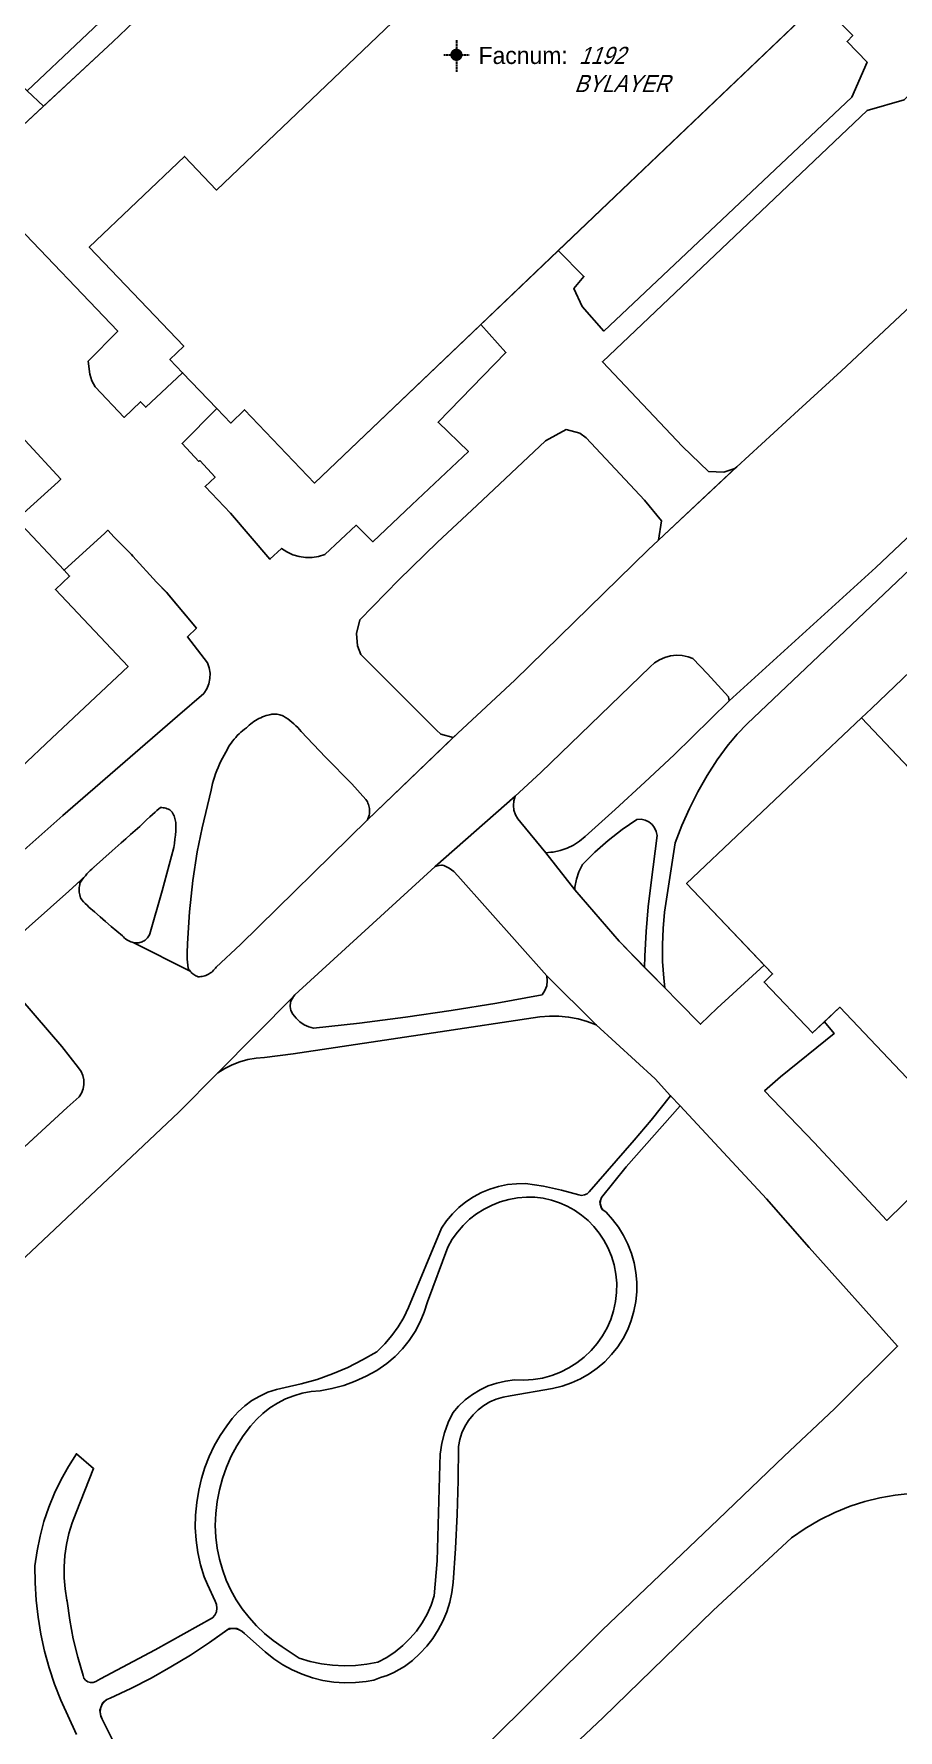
# Model space of a CAD drawing. Header units: inches. Extents: x 1273557 to 1282364, y 239587 to 246310.
# Drawn here: x 1277303.8 to 1277515.4, y 242795.3 to 243211.1 of the extents above; entities that cross this region are included whole.
import ezdxf
from ezdxf.enums import TextEntityAlignment as Align

# ---------------------------------------------------------------- set-up
doc = ezdxf.new("R2010")
doc.units = ezdxf.units.IN
doc.header["$MEASUREMENT"] = 0
doc.linetypes.add('DASHED2', pattern=[0.375, 0.25, -0.125])
doc.layers.add('BLDG-DATA', color=159, linetype='DASHED2', lineweight=30)
for name, color, linetype in [('BLDG-UW', 231, 'Continuous'), ('GRASS', 3, 'Continuous'), ('PATH', 253, 'Continuous'), ('PATH-ISLAND', 252, 'Continuous'), ('STREET-UW', 50, 'Continuous')]:
    doc.layers.add(name, color=color, linetype=linetype)
doc.styles.add('SS_LITE', font='FRABK.TTF', dxfattribs={"height": 16})

# ---------------------------------------------------------------- blocks, each defined once
blk = doc.blocks.new('*U1')
for p, q in [((-3.08, 0), (3.08, 0)), ((0, 3.55), (0, -4.2))]:
    blk.add_line(p, q)
at = {"const_width": 1.5}
blk.add_lwpolyline([(-0.75, 0, 1), (0.75, 0, 1)], format="xyb", close=True, dxfattribs=at)
at = {"layer": 'BLDG-DATA', "color": 1, "style": 'SS_LITE'}
blk.add_text('Facnum:', height=4.2, dxfattribs=at).set_placement((27.26, -2.25), align=Align.RIGHT)
at = {"layer": 'BLDG-DATA', "color": 7, "style": 'SS_LITE', "oblique": 20, "width": 0.9, "flags": 8}
for tag, p in [('FACNUM', (29.98, -2.25)), ('OBJECT', (28.84, -9.16))]:
    blk.add_attdef(tag, p, '', height=4.2, dxfattribs=at)

msp = doc.modelspace()

# ---------------------------------------------------------------- linework, layer by layer
at = {"layer": 'BLDG-UW'}
for points in [[(1277537.28, 243258.33), (1277372.51, 243100.96), (1277355.35, 243118.93), (1277351.94, 243115.67), (1277348.52, 243119.25), (1277340.16, 243128.01), (1277337.04, 243131.27), (1277340.45, 243134.53), (1277317.3, 243158.77), (1277340.59, 243181.02), (1277348.44, 243172.8), (1277441.62, 243261.79), (1277439.15, 243264.38), (1277444.07, 243269.07), (1277456.35, 243280.8), (1277461.48, 243285.7), (1277463.95, 243283.12), (1277489.92, 243307.92)], [(1277558.92, 243046.48), (1277529.8, 243018.72), (1277506.42, 243043.39), (1277508.88, 243045.74), (1277516.47, 243053), (1277560.76, 243095.36), (1277578.07, 243077.26), (1277685.68, 243180.17), (1277670.16, 243196.4), (1277706.45, 243231.11), (1277713.13, 243237.5), (1277790.73, 243156.35), (1277744.27, 243111.93), (1277734.86, 243121.77), (1277739.07, 243125.78), (1277723.87, 243141.67), (1277624.28, 243046.63), (1277628.44, 243042.28), (1277627.83, 243041.7), (1277619.04, 243033.29), (1277614.97, 243037.53), (1277608.08, 243030.94), (1277590.17, 243013.81)], [(1277506.42, 243043.39), (1277626.03, 242917.19), (1277612.55, 242904.41), (1277616.64, 242900.09), (1277601.45, 242885.69), (1277597.35, 242890.01), (1277582.27, 242875.71), (1277558.21, 242901.1), (1277563.78, 242906.37), (1277501.14, 242972.48), (1277494.49, 242966.17), (1277482.61, 242978.64), (1277484.66, 242980.63), (1277463.62, 243002.83), (1277477.4, 243015.89), (1277493.02, 243030.69), (1277506.42, 243043.39)]]:
    msp.add_lwpolyline(points, close=True, dxfattribs=at)
msp.add_lwpolyline([(1277299.44, 243092), (1277311.15, 243079.58), (1277312.49, 243078.16), (1277309.02, 243074.89), (1277326.81, 243056.04), (1277308.14, 243038.43), (1277285.26, 243016.84)], dxfattribs=at)
at = {"layer": 'GRASS'}
for points in [[(1277407.28, 243296.04), (1277411.56, 243300.22), (1277408.35, 243304.65), (1277363.13, 243305.63), (1277313.51, 243306.82), (1277309.4, 243302.96), (1277309.09, 243297.95), (1277307.95, 243284.82), (1277303.06, 243242.02), (1277298.67, 243200.27), (1277302.06, 243197.12), (1277328.73, 243222.35), (1277355.1, 243246.62), (1277392.28, 243282.46)], [(1277504.07, 243195.58), (1277507.84, 243204.11), (1277502.94, 243209.24), (1277504.31, 243210.65), (1277500, 243215.04), (1277496.24, 243219.13), (1277432.17, 243157.94), (1277438.47, 243151.6), (1277435.96, 243148.67), (1277438.02, 243144.26), (1277443.35, 243138.22)], [(1277526.5, 243151.82), (1277545.11, 243169.07), (1277519.11, 243197.22), (1277516.91, 243194.94), (1277507.88, 243192.27), (1277442.99, 243130.72), (1277462.6, 243109.93), (1277468.96, 243103.82), (1277472.76, 243103.65), (1277475.44, 243104.55), (1277475.88, 243104.96), (1277491, 243118.82), (1277501.48, 243128.43)], [(1277410.16, 243108.68), (1277402.75, 243115.87), (1277419.37, 243132.98), (1277413.23, 243139.85), (1277372.51, 243100.96), (1277355.35, 243118.93), (1277351.94, 243115.67), (1277348.52, 243119.25), (1277340.04, 243110.65), (1277344.15, 243106.27), (1277344.35, 243106.46), (1277348.1, 243102.43), (1277345.68, 243100.12), (1277351.9, 243093.55), (1277361.54, 243082.28), (1277361.54, 243082.28), (1277364.39, 243084.96), (1277365.73, 243084.08), (1277367.18, 243083.4), (1277368.71, 243082.94), (1277370.3, 243082.71), (1277371.9, 243082.72), (1277373.48, 243082.97), (1277375.01, 243083.44), (1277382.69, 243090.61), (1277386.73, 243086.57), (1277396.34, 243095.64)], [(1277254.18, 243085.28), (1277247.57, 243092.28), (1277271.41, 243114.77), (1277293.58, 243091.26), (1277297.04, 243094.54), (1277299.44, 243092), (1277309.68, 243101.29), (1277310.31, 243101.94), (1277301.59, 243111.4), (1277293.9, 243104.26), (1277264.96, 243134.78), (1277244.99, 243134.65), (1277225.57, 243116.17), (1277182.24, 243075.77), (1277138.5, 243034.31), (1277138.61, 243013.67), (1277154.88, 242998.01), (1277157.52, 243000.5), (1277160.79, 242997.03)], [(1277454.24, 243084.62), (1277456.73, 243086.96), (1277457.48, 243091.68), (1277453.3, 243096.78), (1277439.02, 243112.02), (1277437.48, 243113.23), (1277434.12, 243114.08), (1277429.05, 243111.33), (1277412.26, 243095.46), (1277402.59, 243086.46), (1277393.14, 243077.22), (1277383.6, 243067.44), (1277382.77, 243064.13), (1277382.97, 243061.06), (1277383.79, 243058.95), (1277402.34, 243040.42), (1277403.4, 243039.43), (1277406.44, 243038.61), (1277407.57, 243039.7), (1277421.51, 243052.62)], [(1277453.38, 243027.63), (1277460.6, 243034.38), (1277474.06, 243047.62), (1277473.91, 243048.56), (1277468.71, 243054.22), (1277465.16, 243057.98), (1277463.96, 243058.41), (1277462.56, 243058.69), (1277461.13, 243058.75), (1277459.7, 243058.59), (1277458.32, 243058.22), (1277457.01, 243057.65), (1277455.79, 243056.89), (1277454.71, 243055.96), (1277427.89, 243030.04), (1277421.61, 243024.22), (1277421.28, 243023.1), (1277421.18, 243021.94), (1277421.32, 243020.78), (1277421.68, 243019.66), (1277422.25, 243018.64), (1277423.02, 243017.76), (1277429.12, 243010.34), (1277429.14, 243010.34), (1277430.37, 243010.45), (1277430.91, 243010.5), (1277432.64, 243010.87), (1277434.32, 243011.45), (1277435.92, 243012.23), (1277437.4, 243013.2), (1277438.76, 243014.35), (1277446.1, 243020.95)], [(1277348.35, 242982.33), (1277348.18, 242982.07), (1277347.98, 242981.8), (1277347.77, 242981.56), (1277347.54, 242981.32), (1277347.29, 242981.1), (1277347.03, 242980.9), (1277346.76, 242980.72), (1277346.48, 242980.55), (1277346.18, 242980.41), (1277345.88, 242980.28), (1277345.57, 242980.18), (1277345.25, 242980.09), (1277344.93, 242980.03), (1277344.6, 242979.99), (1277344.28, 242979.97), (1277343.95, 242979.97), (1277343.95, 242979.97), (1277343.67, 242980.07), (1277343.41, 242980.2), (1277343.15, 242980.34), (1277342.9, 242980.5), (1277342.66, 242980.67), (1277342.44, 242980.86), (1277342.23, 242981.07), (1277342.03, 242981.29), (1277341.86, 242981.53), (1277341.69, 242981.77), (1277341.55, 242982.03), (1277341.55, 242982.03), (1277341.45, 242982.78), (1277341.37, 242983.54), (1277341.32, 242984.29), (1277341.29, 242985.05), (1277341.28, 242985.81), (1277341.29, 242986.57), (1277341.33, 242987.32), (1277341.39, 242988.08), (1277341.39, 242988.08), (1277341.85, 242995.89), (1277342.65, 243003.53), (1277343.69, 243010.57), (1277344.96, 243016.44), (1277347.12, 243025.65), (1277347.31, 243026.47), (1277347.51, 243027.29), (1277347.74, 243028.1), (1277347.99, 243028.9), (1277348.26, 243029.7), (1277348.55, 243030.49), (1277348.86, 243031.27), (1277349.19, 243032.04), (1277349.55, 243032.81), (1277349.92, 243033.56), (1277350.31, 243034.3), (1277350.72, 243035.04), (1277351.15, 243035.76), (1277351.15, 243035.76), (1277351.44, 243036.27), (1277351.75, 243036.76), (1277352.08, 243037.24), (1277352.42, 243037.72), (1277352.78, 243038.17), (1277353.17, 243038.62), (1277353.56, 243039.05), (1277353.98, 243039.47), (1277354.41, 243039.87), (1277354.85, 243040.26), (1277355.31, 243040.63), (1277355.78, 243040.98), (1277355.78, 243040.98), (1277356.12, 243041.32), (1277356.48, 243041.64), (1277356.85, 243041.94), (1277357.23, 243042.23), (1277357.63, 243042.51), (1277358.03, 243042.77), (1277358.45, 243043.01), (1277358.87, 243043.23), (1277359.31, 243043.44), (1277359.75, 243043.63), (1277360.2, 243043.8), (1277360.66, 243043.95), (1277361.12, 243044.08), (1277361.12, 243044.08), (1277361.43, 243044.17), (1277361.74, 243044.25), (1277362.05, 243044.3), (1277362.37, 243044.33), (1277362.69, 243044.34), (1277363.01, 243044.33), (1277363.33, 243044.3), (1277363.64, 243044.25), (1277363.95, 243044.17), (1277364.26, 243044.08), (1277364.56, 243043.96), (1277364.85, 243043.83), (1277365.13, 243043.68), (1277365.4, 243043.51), (1277365.4, 243043.51), (1277365.92, 243043.14), (1277366.44, 243042.75), (1277366.93, 243042.35), (1277367.42, 243041.93), (1277367.89, 243041.49), (1277368.35, 243041.04), (1277368.79, 243040.57), (1277369.21, 243040.09), (1277369.21, 243040.09), (1277375.16, 243033.77), (1277381.61, 243027.2), (1277385.08, 243023.36), (1277385.26, 243023.08), (1277385.42, 243022.79), (1277385.56, 243022.49), (1277385.68, 243022.18), (1277385.78, 243021.86), (1277385.86, 243021.54), (1277385.92, 243021.22), (1277385.96, 243020.89), (1277385.98, 243020.56), (1277385.97, 243020.23), (1277385.95, 243019.9), (1277385.9, 243019.6), (1277385.9, 243019.57), (1277385.48, 243018.4), (1277385.48, 243018.4), (1277354.37, 242987.87), (1277348.36, 242982.34)], [(1277334.74, 243021.42), (1277335.07, 243021.41), (1277335.41, 243021.37), (1277335.74, 243021.32), (1277336.06, 243021.24), (1277336.38, 243021.14), (1277336.7, 243021.02), (1277337, 243020.88), (1277337, 243020.88), (1277337.38, 243020.53), (1277337.58, 243020.26), (1277337.75, 243019.97), (1277337.92, 243019.68), (1277338.06, 243019.37), (1277338.19, 243019.06), (1277338.29, 243018.74), (1277338.38, 243018.41), (1277338.45, 243018.08), (1277338.5, 243017.75), (1277338.53, 243017.41), (1277338.54, 243017.07), (1277338.53, 243016.73), (1277338.53, 243016.73), (1277338.47, 243015.7), (1277338.4, 243014.68), (1277338.3, 243013.65), (1277338.17, 243012.63), (1277338.03, 243011.61), (1277338.03, 243011.61), (1277335.17, 243000.98), (1277332.14, 242990.44), (1277332.02, 242990.19), (1277331.89, 242989.95), (1277331.74, 242989.72), (1277331.57, 242989.5), (1277331.38, 242989.3), (1277331.18, 242989.11), (1277330.96, 242988.94), (1277330.73, 242988.79), (1277330.49, 242988.65), (1277330.24, 242988.53), (1277329.99, 242988.44), (1277329.72, 242988.36), (1277329.45, 242988.3), (1277329.18, 242988.27), (1277328.9, 242988.25), (1277328.63, 242988.26), (1277328.36, 242988.29), (1277328.09, 242988.34), (1277327.82, 242988.41), (1277327.82, 242988.41), (1277327.48, 242988.53), (1277327.14, 242988.67), (1277326.82, 242988.84), (1277326.51, 242989.02), (1277326.21, 242989.23), (1277325.93, 242989.45), (1277325.66, 242989.7), (1277325.41, 242989.96), (1277325.41, 242989.96), (1277324.03, 242991.11), (1277322.65, 242992.28), (1277321.29, 242993.46), (1277319.95, 242994.66), (1277318.61, 242995.87), (1277318.61, 242995.87), (1277318.12, 242996.24), (1277317.65, 242996.63), (1277317.2, 242997.04), (1277316.75, 242997.46), (1277316.32, 242997.89), (1277315.91, 242998.35), (1277315.52, 242998.81), (1277315.14, 242999.29), (1277315.14, 242999.29), (1277315.04, 242999.64), (1277314.95, 243000), (1277314.89, 243000.36), (1277314.85, 243000.72), (1277314.83, 243001.09), (1277314.82, 243001.45), (1277314.84, 243001.82), (1277314.89, 243002.18), (1277314.95, 243002.54), (1277315.03, 243002.9), (1277315.03, 243002.9), (1277315.34, 243003.38), (1277315.66, 243003.84), (1277316, 243004.29), (1277316.36, 243004.73), (1277316.73, 243005.16), (1277317.12, 243005.57), (1277317.52, 243005.97), (1277317.94, 243006.35), (1277318.37, 243006.72), (1277318.37, 243006.72), (1277320.62, 243008.75), (1277322.88, 243010.78), (1277325.15, 243012.79), (1277326.29, 243013.79), (1277327.43, 243014.8), (1277329.71, 243016.79), (1277330.51, 243017.6), (1277331.32, 243018.4), (1277332.15, 243019.18), (1277333.43, 243020.32), (1277333.86, 243020.69)], [(1277447.06, 242988.68), (1277453.34, 242982.26), (1277453.38, 242984.99), (1277453.71, 242991.03), (1277454.23, 242997.07), (1277454.95, 243003.09), (1277456.37, 243014.54), (1277456.19, 243015.54), (1277455.78, 243016.47), (1277455.16, 243017.28), (1277454.36, 243017.92), (1277453.44, 243018.35), (1277452.45, 243018.55), (1277451.44, 243018.5), (1277447.87, 243016.04), (1277444.44, 243013.36), (1277441.17, 243010.49), (1277438.08, 243007.43), (1277437.23, 243005.69), (1277436.62, 243003.86), (1277436.27, 243001.95), (1277436.24, 243001.22)], [(1277367.69, 242975.52), (1277367.36, 242975.11), (1277366.71, 242973.94), (1277366.63, 242973.74), (1277366.51, 242972.7), (1277366.69, 242971.66), (1277367.17, 242970.77), (1277367.94, 242969.77), (1277368.86, 242968.91), (1277369.9, 242968.2), (1277371.05, 242967.67), (1277372.26, 242967.33), (1277383.51, 242968.58), (1277394.74, 242970.02), (1277405.93, 242971.66), (1277417.1, 242973.5), (1277428.23, 242975.53), (1277428.91, 242976.56), (1277429.34, 242977.72), (1277429.49, 242978.95), (1277429.36, 242980.18), (1277407.59, 243004.68), (1277406.59, 243005.72), (1277405.42, 243006.57), (1277404.11, 243007.19), (1277403.81, 243007.27), (1277403.56, 243007.27), (1277403.03, 243007.24), (1277402.51, 243007.15), (1277401.99, 243007.01)], [(1277501.14, 242972.48), (1277497.38, 242968.92), (1277499.75, 242966.04), (1277486.63, 242955.42), (1277482.73, 242951.95), (1277494.87, 242939.34), (1277512.65, 242920.21), (1277521.25, 242928.59), (1277524.73, 242931.97), (1277536.16, 242919.44), (1277557.58, 242896.77), (1277560.15, 242899.06), (1277558.21, 242901.1), (1277563.78, 242906.37)], [(1277403.17, 242860.31), (1277403.27, 242862.96), (1277403.64, 242865.59), (1277404.28, 242868.16), (1277405.18, 242870.66), (1277406.34, 242873.04), (1277407.78, 242874.72), (1277409.39, 242876.23), (1277411.14, 242877.57), (1277413.03, 242878.71), (1277415.03, 242879.65), (1277417.11, 242880.37), (1277419.26, 242880.86), (1277421.45, 242881.13), (1277423.76, 242881.05), (1277426.06, 242881.2), (1277428.34, 242881.58), (1277430.57, 242882.19), (1277432.72, 242883.01), (1277434.78, 242884.05), (1277436.73, 242885.29), (1277438.54, 242886.71), (1277440.21, 242888.31), (1277441.7, 242890.06), (1277443.01, 242891.91), (1277444.13, 242893.87), (1277445.04, 242895.95), (1277445.74, 242898.1), (1277446.22, 242900.31), (1277446.47, 242902.56), (1277446.5, 242904.83), (1277446.3, 242907.08), (1277445.87, 242909.31), (1277445.22, 242911.48), (1277444.35, 242913.57), (1277443.38, 242915.4), (1277442.23, 242917.13), (1277440.93, 242918.74), (1277439.47, 242920.22), (1277437.89, 242921.55), (1277436.18, 242922.73), (1277434.37, 242923.73), (1277432.47, 242924.56), (1277430.5, 242925.2), (1277428.48, 242925.65), (1277426.43, 242925.91), (1277424.37, 242925.96), (1277422.21, 242925.78), (1277420.07, 242925.38), (1277417.98, 242924.79), (1277415.96, 242923.99), (1277414.02, 242923.01), (1277412.19, 242921.84), (1277410.47, 242920.5), (1277408.89, 242919), (1277407.46, 242917.36), (1277406.2, 242915.59), (1277405.11, 242913.7), (1277400.12, 242900.27), (1277399.34, 242897.76), (1277398.33, 242895.33), (1277397.1, 242893), (1277395.66, 242890.8), (1277394.02, 242888.74), (1277392.2, 242886.84), (1277390.22, 242885.12), (1277387.74, 242883.47), (1277385.13, 242882.03), (1277382.42, 242880.8), (1277379.62, 242879.79), (1277376.74, 242879.01), (1277373.82, 242878.46), (1277371.64, 242878.27), (1277369.49, 242877.87), (1277367.39, 242877.26), (1277365.35, 242876.46), (1277363.4, 242875.46), (1277361.55, 242874.28), (1277359.82, 242872.93), (1277358.23, 242871.42), (1277356.78, 242869.77), (1277355.03, 242867.44), (1277353.47, 242864.98), (1277352.09, 242862.4), (1277350.91, 242859.73), (1277349.94, 242856.98), (1277349.17, 242854.16), (1277348.62, 242851.29), (1277348.29, 242848.39), (1277348.17, 242845.47), (1277348.28, 242842.55), (1277348.62, 242839.87), (1277349.16, 242837.22), (1277349.91, 242834.62), (1277350.85, 242832.08), (1277351.97, 242829.62), (1277353.29, 242827.26), (1277354.78, 242825), (1277356.43, 242822.86), (1277358.25, 242820.85), (1277360.21, 242818.99), (1277362.31, 242817.28), (1277364.53, 242815.74), (1277368.73, 242812.92), (1277371.41, 242812.14), (1277374.15, 242811.57), (1277376.92, 242811.21), (1277379.71, 242811.07), (1277382.5, 242811.15), (1277385.28, 242811.45), (1277388.02, 242811.96), (1277390.18, 242813.11), (1277392.21, 242814.47), (1277394.11, 242816), (1277395.86, 242817.71), (1277397.44, 242819.57), (1277398.84, 242821.58), (1277400.04, 242823.7), (1277401.04, 242825.93), (1277401.82, 242828.24), (1277402.54, 242836.76)]]:
    msp.add_lwpolyline(points, close=True, dxfattribs=at)
for points in [[(1277298.28, 243165.53), (1277324.26, 243138.16), (1277317.04, 243130.82), (1277317.45, 243127.67), (1277317.96, 243126.05), (1277318.73, 243124.53), (1277325.81, 243117.07), (1277329.88, 243120.89), (1277331.14, 243119.55), (1277340.16, 243128.01), (1277337.04, 243131.27), (1277340.45, 243134.53), (1277317.3, 243158.77), (1277340.59, 243181.02), (1277348.44, 243172.8), (1277441.62, 243261.79)], [(1277365.92, 243250.03), (1277323.06, 243209.13), (1277299.93, 243187.66)], [(1277590.22, 243148.11), (1277478.43, 243041.91), (1277476.02, 243039.43), (1277474.34, 243037.45), (1277473.78, 243036.79), (1277471.1, 243033.09), (1277468.62, 243029.25), (1277466.35, 243025.28), (1277464.29, 243021.2), (1277462.44, 243017.02), (1277460.82, 243012.75), (1277458.22, 242995.79), (1277457.85, 242991.77), (1277457.69, 242987.74), (1277457.74, 242983.69), (1277458, 242979.64), (1277458.29, 242977.2), (1277461.62, 242973.79), (1277467.01, 242968.29), (1277471.13, 242972.29), (1277482.61, 242982.79), (1277463.62, 243002.83), (1277477.4, 243015.89), (1277493.02, 243030.69), (1277506.42, 243043.39), (1277508.88, 243045.74), (1277516.47, 243053)], [(1277296.12, 243006.44), (1277310.81, 243019.44), (1277338.88, 243043.86), (1277345.34, 243049.41), (1277346.07, 243050.52), (1277346.58, 243051.74), (1277346.86, 243053.03), (1277346.89, 243054.35), (1277346.68, 243055.66), (1277346.24, 243056.91), (1277341.33, 243063.26), (1277343.56, 243065.36), (1277336.48, 243073.89), (1277336.27, 243074.12), (1277333.74, 243076.7), (1277327.94, 243083.02), (1277327.63, 243083.48), (1277323.43, 243087.69), (1277321.86, 243089.39), (1277321.15, 243088.65), (1277311.15, 243079.58), (1277312.49, 243078.16), (1277309.02, 243074.89), (1277326.81, 243056.04), (1277308.14, 243038.43), (1277285.26, 243016.84)], [(1277280.71, 242919.25), (1277311.91, 242947.87), (1277314.86, 242950.54), (1277315.42, 242951.44), (1277315.81, 242952.47), (1277315.99, 242953.55), (1277315.97, 242954.65), (1277315.74, 242955.72), (1277315.3, 242956.73), (1277314.68, 242957.64), (1277310.59, 242962.85), (1277297.03, 242978.63)], [(1277314.2, 242794.24), (1277310.31, 242802.62), (1277308.78, 242806.56), (1277307.46, 242810.57), (1277306.35, 242814.64), (1277305.44, 242818.77), (1277304.75, 242822.94), (1277304.28, 242827.14), (1277304.02, 242831.35), (1277303.98, 242835.58), (1277304.5, 242839.24), (1277305.25, 242842.86), (1277306.21, 242846.43), (1277307.39, 242849.94), (1277308.78, 242853.37), (1277310.38, 242856.7), (1277312.18, 242859.93), (1277314.17, 242863.05), (1277318.36, 242859.42), (1277314.07, 242848.64), (1277313.08, 242846.09), (1277312.28, 242843.47), (1277311.69, 242840.79), (1277311.3, 242838.08), (1277311.12, 242835.35), (1277311.15, 242832.61), (1277311.38, 242829.88), (1277311.82, 242827.18), (1277311.85, 242826.88), (1277312.5, 242822.26), (1277313.37, 242817.68), (1277314.46, 242813.15), (1277315.77, 242808.68), (1277315.98, 242808.04), (1277316.38, 242807.5), (1277316.94, 242807.11), (1277317.6, 242806.93), (1277318.28, 242806.97), (1277318.91, 242807.23), (1277320.07, 242807.85), (1277333.42, 242814.93), (1277347.49, 242822.8), (1277348.06, 242823.48), (1277348.43, 242824.29), (1277348.57, 242825.16), (1277348.47, 242826.04), (1277348.15, 242826.87), (1277346.23, 242830.95), (1277345.47, 242832.87), (1277344.57, 242835.81), (1277343.9, 242838.82), (1277343.47, 242841.86), (1277343.28, 242844.94), (1277343.33, 242848.01), (1277343.63, 242851.08), (1277344.16, 242854.11), (1277344.77, 242856.94), (1277345.6, 242859.7), (1277346.65, 242862.39), (1277347.91, 242864.99), (1277349.37, 242867.49), (1277351.01, 242869.85), (1277352.3, 242871.64), (1277353.77, 242873.28), (1277355.39, 242874.76), (1277357.16, 242876.07), (1277359.06, 242877.18), (1277361.06, 242878.1), (1277363.14, 242878.8), (1277365.29, 242879.28), (1277369.22, 242880.16), (1277373.1, 242881.27), (1277376.91, 242882.63), (1277380.63, 242884.21), (1277384.26, 242886.02), (1277387.77, 242888.05), (1277389.66, 242889.94), (1277391.39, 242891.98), (1277392.95, 242894.16), (1277394.33, 242896.46), (1277395.51, 242898.86), (1277403.56, 242918.31), (1277404.82, 242920.15), (1277406.25, 242921.85), (1277407.83, 242923.41), (1277409.56, 242924.81), (1277411.42, 242926.03), (1277413.38, 242927.08), (1277415.44, 242927.92), (1277417.56, 242928.57), (1277419.74, 242929), (1277421.96, 242929.23), (1277424.18, 242929.24), (1277428.59, 242928.61), (1277432.94, 242927.68), (1277437.22, 242926.46), (1277437.91, 242926.35), (1277438.6, 242926.46), (1277439.23, 242926.77), (1277439.73, 242927.26), (1277450.74, 242939.91), (1277454.91, 242944.82), (1277459.69, 242950.79), (1277455.89, 242954.89), (1277441.5, 242968.18), (1277439.29, 242969.01), (1277437.02, 242969.64), (1277434.71, 242970.06), (1277432.36, 242970.28), (1277430.01, 242970.3), (1277427.66, 242970.1), (1277401.62, 242966.24), (1277367.24, 242961.09), (1277360.2, 242960.13), (1277358.18, 242959.99), (1277356.18, 242959.64), (1277354.22, 242959.1), (1277352.34, 242958.37), (1277350.53, 242957.45), (1277348.83, 242956.36), (1277339.26, 242946.72), (1277295.86, 242905.8)], [(1277413.19, 242790.19), (1277442.94, 242819.76), (1277471.33, 242846.9), (1277487.51, 242862.47), (1277499.81, 242874.07), (1277515.31, 242889.44), (1277493.65, 242913.6), (1277483.18, 242925.48), (1277462.02, 242948.29), (1277448.83, 242933.34), (1277442.79, 242925.88), (1277442.49, 242925.09), (1277442.46, 242924.24), (1277442.7, 242923.42), (1277443.19, 242922.73), (1277443.88, 242922.23), (1277445.49, 242920.46), (1277446.93, 242918.55), (1277448.19, 242916.52), (1277449.26, 242914.37), (1277450.12, 242912.14), (1277450.77, 242909.84), (1277451.2, 242907.49), (1277451.41, 242905.1), (1277451.41, 242902.71), (1277451.17, 242900.33), (1277450.72, 242897.98), (1277450.06, 242895.68), (1277449.18, 242893.46), (1277448.1, 242891.32), (1277446.78, 242889.27), (1277445.26, 242887.36), (1277443.58, 242885.6), (1277441.73, 242884.01), (1277439.75, 242882.6), (1277437.64, 242881.39), (1277435.42, 242880.38), (1277433.12, 242879.58), (1277430.76, 242879.01), (1277420.37, 242877.22), (1277418.66, 242876.92), (1277417, 242876.42), (1277415.42, 242875.72), (1277413.93, 242874.84), (1277412.55, 242873.78), (1277411.31, 242872.56), (1277410.23, 242871.21), (1277409.32, 242869.74), (1277408.59, 242868.16), (1277408.06, 242866.51), (1277407.73, 242864.81), (1277407.66, 242856.47), (1277407.42, 242848.13), (1277407.02, 242839.79), (1277406.45, 242831.46), (1277406.13, 242829.03), (1277405.61, 242826.63), (1277404.87, 242824.29), (1277403.93, 242822.03), (1277402.79, 242819.85), (1277401.47, 242817.78), (1277399.97, 242815.84), (1277398.3, 242814.03), (1277396.48, 242812.38), (1277394.53, 242810.89), (1277391.91, 242809.42), (1277390.3, 242808.67), (1277388.66, 242808.15), (1277387, 242807.49), (1277385.12, 242807.21), (1277382.48, 242806.93), (1277379.83, 242806.88), (1277377.18, 242807.06), (1277374.55, 242807.47), (1277371.97, 242808.11), (1277369.46, 242808.97), (1277367.03, 242810.04), (1277364.7, 242811.32), (1277362.49, 242812.8), (1277360.42, 242814.46), (1277355.3, 242818.95), (1277354.66, 242819.56), (1277353.88, 242819.99), (1277353.02, 242820.21), (1277352.13, 242820.21), (1277351.27, 242819.99), (1277346.73, 242816.74), (1277342.07, 242813.67), (1277337.3, 242810.76), (1277332.44, 242808.04), (1277327.47, 242805.5), (1277322.42, 242803.15), (1277321.6, 242802.78), (1277320.9, 242802.2), (1277320.38, 242801.46), (1277320.06, 242800.61), (1277319.97, 242799.7), (1277320.12, 242798.79), (1277320.49, 242797.96), (1277323.01, 242792.94)], [(1277404.75, 242762.13), (1277443.18, 242798.34), (1277470.11, 242824.63), (1277489.28, 242842.41), (1277492.68, 242844.72), (1277496.23, 242846.8), (1277499.92, 242848.64), (1277503.72, 242850.22), (1277503.72, 242850.22), (1277507.31, 242851.33), (1277510.96, 242852.22), (1277514.67, 242852.87), (1277518.4, 242853.28)]]:
    msp.add_lwpolyline(points, dxfattribs=at)
at = {"layer": 'PATH'}
for points in [[(1277365.92, 243250.03), (1277323.06, 243209.13), (1277306.09, 243193.38), (1277302.06, 243197.12), (1277328.73, 243222.35)], [(1277298.28, 243165.53), (1277324.26, 243138.16), (1277317.04, 243130.82), (1277317.45, 243127.67), (1277317.96, 243126.05), (1277318.73, 243124.53), (1277325.81, 243117.07), (1277329.88, 243120.89), (1277331.14, 243119.55), (1277340.16, 243128.01), (1277348.52, 243119.25), (1277340.04, 243110.65), (1277344.15, 243106.27), (1277344.35, 243106.46), (1277348.1, 243102.43), (1277345.68, 243100.12), (1277351.9, 243093.55), (1277361.54, 243082.28), (1277361.54, 243082.28), (1277364.39, 243084.96), (1277365.73, 243084.08), (1277367.18, 243083.4), (1277368.71, 243082.94), (1277370.3, 243082.71), (1277371.9, 243082.72), (1277373.48, 243082.97), (1277375.01, 243083.44), (1277382.69, 243090.61), (1277386.73, 243086.57), (1277396.34, 243095.64), (1277410.16, 243108.68), (1277402.75, 243115.87), (1277419.37, 243132.98), (1277413.23, 243139.85), (1277432.17, 243157.94), (1277438.47, 243151.6), (1277435.96, 243148.67), (1277438.02, 243144.26), (1277443.35, 243138.22), (1277504.07, 243195.58), (1277507.84, 243204.11), (1277502.94, 243209.24), (1277504.31, 243210.65), (1277500, 243215.04)], [(1277516.91, 243194.94), (1277507.88, 243192.27), (1277442.99, 243130.72), (1277462.6, 243109.93), (1277468.96, 243103.82), (1277472.76, 243103.65), (1277475.44, 243104.55), (1277456.73, 243086.96), (1277457.48, 243091.68), (1277453.3, 243096.78), (1277439.02, 243112.02), (1277437.48, 243113.23), (1277434.12, 243114.08), (1277429.05, 243111.33), (1277412.26, 243095.46), (1277402.59, 243086.46), (1277393.14, 243077.22), (1277383.6, 243067.44), (1277382.77, 243064.13), (1277382.97, 243061.06), (1277383.79, 243058.95), (1277402.34, 243040.42), (1277403.4, 243039.43), (1277406.44, 243038.61), (1277385.48, 243018.4), (1277385.9, 243019.57), (1277385.9, 243019.6), (1277385.95, 243019.9), (1277385.97, 243020.23), (1277385.98, 243020.56), (1277385.96, 243020.89), (1277385.92, 243021.22), (1277385.86, 243021.54), (1277385.78, 243021.86), (1277385.68, 243022.18), (1277385.56, 243022.49), (1277385.42, 243022.79), (1277385.26, 243023.08), (1277385.08, 243023.36), (1277381.61, 243027.2), (1277375.16, 243033.77), (1277369.21, 243040.09), (1277369.21, 243040.09), (1277368.79, 243040.57), (1277368.35, 243041.04), (1277367.89, 243041.49), (1277367.42, 243041.93), (1277366.93, 243042.35), (1277366.44, 243042.75), (1277365.92, 243043.14), (1277365.4, 243043.51), (1277365.4, 243043.51), (1277365.13, 243043.68), (1277364.85, 243043.83), (1277364.56, 243043.96), (1277364.26, 243044.08), (1277363.95, 243044.17), (1277363.64, 243044.25), (1277363.33, 243044.3), (1277363.01, 243044.33), (1277362.69, 243044.34), (1277362.37, 243044.33), (1277362.05, 243044.3), (1277361.74, 243044.25), (1277361.43, 243044.17), (1277361.12, 243044.08), (1277361.12, 243044.08), (1277360.66, 243043.95), (1277360.2, 243043.8), (1277359.75, 243043.63), (1277359.31, 243043.44), (1277358.87, 243043.23), (1277358.45, 243043.01), (1277358.03, 243042.77), (1277357.63, 243042.51), (1277357.23, 243042.23), (1277356.85, 243041.94), (1277356.48, 243041.64), (1277356.12, 243041.32), (1277355.78, 243040.98), (1277355.78, 243040.98), (1277355.31, 243040.63), (1277354.85, 243040.26), (1277354.41, 243039.87), (1277353.98, 243039.47), (1277353.56, 243039.05), (1277353.17, 243038.62), (1277352.78, 243038.17), (1277352.42, 243037.72), (1277352.08, 243037.24), (1277351.75, 243036.76), (1277351.44, 243036.27), (1277351.15, 243035.76), (1277351.15, 243035.76), (1277350.72, 243035.04), (1277350.31, 243034.3), (1277349.92, 243033.56), (1277349.55, 243032.81), (1277349.19, 243032.04), (1277348.86, 243031.27), (1277348.55, 243030.49), (1277348.26, 243029.7), (1277347.99, 243028.9), (1277347.74, 243028.1), (1277347.51, 243027.29), (1277347.31, 243026.47), (1277347.12, 243025.65), (1277344.96, 243016.44), (1277343.69, 243010.57), (1277342.65, 243003.53), (1277341.85, 242995.89), (1277341.39, 242988.08), (1277341.39, 242988.08), (1277341.33, 242987.32), (1277341.29, 242986.57), (1277341.28, 242985.81), (1277341.29, 242985.05), (1277341.32, 242984.29), (1277341.37, 242983.54), (1277341.45, 242982.78), (1277341.55, 242982.03), (1277341.55, 242982.03), (1277341.69, 242981.77), (1277341.86, 242981.53), (1277342.03, 242981.29), (1277328.09, 242988.34), (1277328.36, 242988.29), (1277328.63, 242988.26), (1277328.9, 242988.25), (1277329.18, 242988.27), (1277329.45, 242988.3), (1277329.72, 242988.36), (1277329.99, 242988.44), (1277330.24, 242988.53), (1277330.49, 242988.65), (1277330.73, 242988.79), (1277330.96, 242988.94), (1277331.18, 242989.11), (1277331.38, 242989.3), (1277331.57, 242989.5), (1277331.74, 242989.72), (1277331.89, 242989.95), (1277332.02, 242990.19), (1277332.14, 242990.44), (1277335.17, 243000.98), (1277338.03, 243011.61), (1277338.17, 243012.63), (1277338.3, 243013.65), (1277338.4, 243014.68), (1277338.47, 243015.7), (1277338.53, 243016.73), (1277338.54, 243017.07), (1277338.53, 243017.41), (1277338.5, 243017.75), (1277338.45, 243018.08), (1277338.38, 243018.41), (1277338.29, 243018.74), (1277338.19, 243019.06), (1277338.06, 243019.37), (1277337.92, 243019.68), (1277337.58, 243020.26), (1277337.38, 243020.53), (1277337, 243020.88), (1277336.7, 243021.02), (1277336.38, 243021.14), (1277336.06, 243021.24), (1277335.74, 243021.32), (1277335.41, 243021.37), (1277335.07, 243021.41), (1277334.74, 243021.42), (1277333.86, 243020.69), (1277333.43, 243020.32), (1277332.15, 243019.18), (1277331.32, 243018.4), (1277330.51, 243017.6), (1277329.71, 243016.79), (1277327.43, 243014.8), (1277326.29, 243013.79), (1277325.15, 243012.79), (1277322.88, 243010.78), (1277320.62, 243008.75), (1277318.37, 243006.72), (1277317.94, 243006.35), (1277317.52, 243005.97), (1277317.12, 243005.57), (1277316.73, 243005.16), (1277316.36, 243004.73), (1277316.18, 243004.51), (1277312.32, 243000.9), (1277292.78, 242983.58)], [(1277302.06, 243197.12), (1277306.09, 243193.38), (1277299.93, 243187.66)], [(1277590.22, 243148.11), (1277478.43, 243041.91), (1277476.02, 243039.43), (1277474.34, 243037.45), (1277473.78, 243036.79), (1277471.1, 243033.09), (1277468.62, 243029.25), (1277466.35, 243025.28), (1277464.29, 243021.2), (1277462.44, 243017.02), (1277460.82, 243012.75), (1277458.22, 242995.79), (1277457.85, 242991.77), (1277457.69, 242987.74), (1277457.74, 242983.69), (1277458, 242979.64), (1277458.29, 242977.2), (1277453.34, 242982.26), (1277453.38, 242984.99), (1277453.71, 242991.03), (1277454.23, 242997.07), (1277454.95, 243003.09), (1277456.37, 243014.54), (1277456.19, 243015.54), (1277455.78, 243016.47), (1277455.16, 243017.28), (1277454.36, 243017.92), (1277453.44, 243018.35), (1277452.45, 243018.55), (1277451.44, 243018.5), (1277447.87, 243016.04), (1277444.44, 243013.36), (1277441.17, 243010.49), (1277438.08, 243007.43), (1277437.23, 243005.69), (1277436.62, 243003.86), (1277436.27, 243001.95), (1277436.24, 243001.22), (1277429.12, 243010.34), (1277429.14, 243010.34), (1277430.37, 243010.45), (1277430.91, 243010.5), (1277432.64, 243010.87), (1277434.32, 243011.45), (1277435.92, 243012.23), (1277437.4, 243013.2), (1277438.76, 243014.35), (1277446.1, 243020.95), (1277453.38, 243027.63), (1277460.6, 243034.38), (1277474.06, 243047.62), (1277510, 243080.27), (1277585.94, 243152.05)], [(1277296.12, 243006.44), (1277310.81, 243019.44), (1277338.88, 243043.86), (1277345.34, 243049.41), (1277346.07, 243050.52), (1277346.58, 243051.74), (1277346.86, 243053.03), (1277346.89, 243054.35), (1277346.68, 243055.66), (1277346.24, 243056.91), (1277341.33, 243063.26), (1277343.56, 243065.36), (1277336.39, 243073.99), (1277333.74, 243076.7), (1277327.94, 243083.02), (1277327.63, 243083.48), (1277323.43, 243087.69), (1277321.86, 243089.39), (1277321.15, 243088.65), (1277311.15, 243079.58), (1277299.44, 243092), (1277309.68, 243101.29), (1277310.31, 243101.94), (1277301.59, 243111.4)], [(1277413.19, 242790.19), (1277442.94, 242819.76), (1277471.33, 242846.9), (1277487.51, 242862.47), (1277499.81, 242874.07), (1277515.31, 242889.44), (1277493.65, 242913.6), (1277483.18, 242925.48), (1277462.02, 242948.29), (1277459.69, 242950.79), (1277455.89, 242954.89), (1277441.5, 242968.18), (1277429.36, 242980.18), (1277407.59, 243004.68), (1277406.59, 243005.72), (1277405.42, 243006.57), (1277404.11, 243007.19), (1277403.81, 243007.27), (1277403.56, 243007.27), (1277403.03, 243007.24), (1277402.51, 243007.15), (1277401.99, 243007.01), (1277421.61, 243024.22), (1277421.28, 243023.1), (1277421.18, 243021.94), (1277421.32, 243020.78), (1277421.68, 243019.66), (1277422.25, 243018.64), (1277423.02, 243017.76), (1277429.12, 243010.34), (1277436.24, 243001.22), (1277447.06, 242988.68), (1277458.29, 242977.2), (1277461.62, 242973.79), (1277467.01, 242968.29), (1277471.13, 242972.29), (1277482.61, 242982.79), (1277484.66, 242980.63), (1277482.61, 242978.64), (1277494.49, 242966.17), (1277497.38, 242968.92), (1277499.75, 242966.04), (1277486.63, 242955.42), (1277482.73, 242951.95), (1277494.87, 242939.34), (1277512.65, 242920.21), (1277521.25, 242928.59)], [(1277323.01, 242792.94), (1277320.14, 242798.65), (1277319.89, 242800.17), (1277320.55, 242801.91), (1277321.6, 242802.78), (1277322.42, 242803.15), (1277327.47, 242805.5), (1277332.44, 242808.04), (1277337.3, 242810.76), (1277342.07, 242813.67), (1277346.73, 242816.74), (1277351.58, 242820.21), (1277353.48, 242820.21), (1277354.66, 242819.56), (1277355.3, 242818.95), (1277360.42, 242814.46), (1277362.49, 242812.8), (1277364.7, 242811.32), (1277367.03, 242810.04), (1277369.46, 242808.97), (1277371.97, 242808.11), (1277374.55, 242807.47), (1277377.18, 242807.06), (1277379.83, 242806.88), (1277382.48, 242806.93), (1277385.12, 242807.21), (1277387, 242807.49), (1277388.66, 242808.15), (1277390.3, 242808.67), (1277391.91, 242809.42), (1277394.53, 242810.89), (1277396.48, 242812.38), (1277398.3, 242814.03), (1277399.97, 242815.84), (1277401.47, 242817.78), (1277402.79, 242819.85), (1277403.93, 242822.03), (1277404.87, 242824.29), (1277405.61, 242826.63), (1277406.13, 242829.03), (1277406.45, 242831.46), (1277407.02, 242839.79), (1277407.42, 242848.13), (1277407.66, 242856.47), (1277407.73, 242864.81), (1277408.06, 242866.51), (1277408.59, 242868.16), (1277409.32, 242869.74), (1277410.23, 242871.21), (1277411.31, 242872.56), (1277412.55, 242873.78), (1277413.93, 242874.84), (1277415.42, 242875.72), (1277417, 242876.42), (1277418.66, 242876.92), (1277420.37, 242877.22), (1277430.76, 242879.01), (1277433.12, 242879.58), (1277435.42, 242880.38), (1277437.64, 242881.39), (1277439.75, 242882.6), (1277441.73, 242884.01), (1277443.58, 242885.6), (1277445.26, 242887.36), (1277446.78, 242889.27), (1277448.1, 242891.32), (1277449.18, 242893.46), (1277450.06, 242895.68), (1277450.72, 242897.98), (1277451.17, 242900.33), (1277451.41, 242902.71), (1277451.41, 242905.1), (1277451.2, 242907.49), (1277450.77, 242909.84), (1277450.12, 242912.14), (1277449.26, 242914.37), (1277448.19, 242916.52), (1277446.93, 242918.55), (1277445.49, 242920.46), (1277443.88, 242922.23), (1277442.82, 242922.99), (1277442.33, 242924.68), (1277442.79, 242925.88), (1277448.83, 242933.34), (1277462.02, 242948.29), (1277459.69, 242950.79), (1277454.91, 242944.82), (1277450.74, 242939.91), (1277439.73, 242927.26), (1277439.23, 242926.77), (1277438.6, 242926.46), (1277437.91, 242926.35), (1277437.22, 242926.46), (1277432.94, 242927.68), (1277428.59, 242928.61), (1277424.18, 242929.24), (1277421.96, 242929.23), (1277419.74, 242929), (1277417.56, 242928.57), (1277415.44, 242927.92), (1277413.38, 242927.08), (1277411.42, 242926.03), (1277409.56, 242924.81), (1277407.83, 242923.41), (1277406.25, 242921.85), (1277404.82, 242920.15), (1277403.56, 242918.31), (1277395.51, 242898.86), (1277394.33, 242896.46), (1277392.95, 242894.16), (1277391.39, 242891.98), (1277389.66, 242889.94), (1277387.77, 242888.05), (1277384.26, 242886.02), (1277380.63, 242884.21), (1277376.91, 242882.63), (1277373.1, 242881.27), (1277369.22, 242880.16), (1277365.29, 242879.28), (1277363.14, 242878.8), (1277361.06, 242878.1), (1277359.06, 242877.18), (1277357.16, 242876.07), (1277355.39, 242874.76), (1277353.77, 242873.28), (1277352.3, 242871.64), (1277351.01, 242869.85), (1277349.37, 242867.49), (1277347.91, 242864.99), (1277346.65, 242862.39), (1277345.6, 242859.7), (1277344.77, 242856.94), (1277344.16, 242854.11), (1277343.63, 242851.08), (1277343.33, 242848.01), (1277343.28, 242844.94), (1277343.47, 242841.86), (1277343.9, 242838.82), (1277344.57, 242835.81), (1277345.47, 242832.87), (1277346.23, 242830.95), (1277348.15, 242826.87), (1277348.47, 242826.04), (1277348.57, 242825.16), (1277348.43, 242824.29), (1277348.06, 242823.48), (1277347.49, 242822.8), (1277333.42, 242814.93), (1277320.07, 242807.85), (1277318.91, 242807.23), (1277318.28, 242806.97), (1277317.6, 242806.93), (1277316.94, 242807.11), (1277316.38, 242807.5), (1277315.98, 242808.04), (1277315.77, 242808.68), (1277314.46, 242813.15), (1277313.37, 242817.68), (1277312.5, 242822.26), (1277311.85, 242826.88), (1277311.82, 242827.18), (1277311.38, 242829.88), (1277311.15, 242832.61), (1277311.12, 242835.35), (1277311.3, 242838.08), (1277311.69, 242840.79), (1277312.28, 242843.47), (1277313.08, 242846.09), (1277314.07, 242848.64), (1277318.36, 242859.42), (1277314.17, 242863.05), (1277312.18, 242859.93), (1277310.38, 242856.7), (1277308.78, 242853.37), (1277307.39, 242849.94), (1277306.21, 242846.43), (1277305.25, 242842.86), (1277304.5, 242839.24), (1277303.98, 242835.58), (1277304.02, 242831.35), (1277304.28, 242827.14), (1277304.75, 242822.94), (1277305.44, 242818.77), (1277306.35, 242814.64), (1277307.46, 242810.57), (1277308.78, 242806.56), (1277310.31, 242802.62), (1277314.2, 242794.24)], [(1277518.4, 242853.28), (1277514.67, 242852.87), (1277510.96, 242852.22), (1277507.31, 242851.33), (1277503.72, 242850.22), (1277503.72, 242850.22), (1277499.92, 242848.64), (1277496.23, 242846.8), (1277492.68, 242844.72), (1277489.28, 242842.41), (1277470.11, 242824.63), (1277443.18, 242798.34), (1277404.75, 242762.13)]]:
    msp.add_lwpolyline(points, dxfattribs=at)
msp.add_lwpolyline([(1277367.36, 242975.11), (1277366.71, 242973.94), (1277366.63, 242973.74), (1277366.51, 242972.7), (1277366.69, 242971.66), (1277367.17, 242970.77), (1277367.94, 242969.77), (1277368.86, 242968.91), (1277369.9, 242968.2), (1277371.05, 242967.67), (1277372.26, 242967.33), (1277383.51, 242968.58), (1277394.74, 242970.02), (1277405.93, 242971.66), (1277417.1, 242973.5), (1277428.23, 242975.53), (1277428.91, 242976.56), (1277429.34, 242977.72), (1277429.49, 242978.95), (1277429.36, 242980.18), (1277441.5, 242968.18), (1277439.29, 242969.01), (1277437.02, 242969.64), (1277434.71, 242970.06), (1277432.36, 242970.28), (1277430.01, 242970.3), (1277427.66, 242970.1), (1277401.62, 242966.24), (1277367.24, 242961.09), (1277360.2, 242960.13), (1277358.18, 242959.99), (1277356.18, 242959.64), (1277354.22, 242959.1), (1277352.34, 242958.37), (1277350.53, 242957.45), (1277348.83, 242956.36)], close=True, dxfattribs=at)
at = {"layer": 'PATH-ISLAND'}
msp.add_lwpolyline([(1277443.01, 242891.91), (1277441.7, 242890.06), (1277440.21, 242888.31), (1277438.54, 242886.71), (1277436.73, 242885.29), (1277434.78, 242884.05), (1277432.72, 242883.01), (1277430.57, 242882.19), (1277428.34, 242881.58), (1277426.06, 242881.2), (1277423.76, 242881.05), (1277421.45, 242881.13), (1277419.26, 242880.86), (1277417.11, 242880.37), (1277415.03, 242879.65), (1277413.03, 242878.71), (1277411.14, 242877.57), (1277409.39, 242876.23), (1277407.78, 242874.72), (1277406.34, 242873.04), (1277405.18, 242870.66), (1277404.28, 242868.16), (1277403.64, 242865.59), (1277403.27, 242862.96), (1277403.17, 242860.31), (1277402.54, 242836.76), (1277401.82, 242828.24), (1277401.04, 242825.93), (1277400.04, 242823.7), (1277398.84, 242821.58), (1277397.44, 242819.57), (1277395.86, 242817.71), (1277394.11, 242816), (1277392.21, 242814.47), (1277390.18, 242813.11), (1277388.02, 242811.96), (1277385.28, 242811.45), (1277382.5, 242811.15), (1277379.71, 242811.07), (1277376.92, 242811.21), (1277374.15, 242811.57), (1277371.41, 242812.14), (1277368.73, 242812.92), (1277364.53, 242815.74), (1277362.31, 242817.28), (1277360.21, 242818.99), (1277358.25, 242820.85), (1277356.43, 242822.86), (1277354.78, 242825), (1277353.29, 242827.26), (1277351.97, 242829.62), (1277350.85, 242832.08), (1277349.91, 242834.62), (1277349.16, 242837.22), (1277348.62, 242839.87), (1277348.28, 242842.55), (1277348.17, 242845.47), (1277348.29, 242848.39), (1277348.62, 242851.29), (1277349.17, 242854.16), (1277349.94, 242856.98), (1277350.91, 242859.73), (1277352.09, 242862.4), (1277353.47, 242864.98), (1277355.03, 242867.44), (1277356.78, 242869.77), (1277358.23, 242871.42), (1277359.82, 242872.93), (1277361.55, 242874.28), (1277363.4, 242875.46), (1277365.35, 242876.46), (1277367.39, 242877.26), (1277369.49, 242877.87), (1277371.64, 242878.27), (1277373.82, 242878.46), (1277376.74, 242879.01), (1277379.62, 242879.79), (1277382.42, 242880.8), (1277385.13, 242882.03), (1277387.74, 242883.47), (1277390.22, 242885.12), (1277392.2, 242886.84), (1277394.02, 242888.74), (1277395.66, 242890.8), (1277397.1, 242893), (1277398.33, 242895.33), (1277399.34, 242897.76), (1277400.12, 242900.27), (1277405.11, 242913.7), (1277406.2, 242915.59), (1277407.46, 242917.36), (1277408.89, 242919), (1277410.47, 242920.5), (1277412.19, 242921.84), (1277414.02, 242923.01), (1277415.96, 242923.99), (1277417.98, 242924.79), (1277420.07, 242925.38), (1277422.21, 242925.78), (1277424.37, 242925.96), (1277426.43, 242925.91), (1277428.48, 242925.65), (1277430.5, 242925.2), (1277432.47, 242924.56), (1277434.37, 242923.73), (1277436.18, 242922.73), (1277437.89, 242921.55), (1277439.47, 242920.22), (1277440.93, 242918.74), (1277442.23, 242917.13), (1277443.38, 242915.4), (1277444.35, 242913.57), (1277445.22, 242911.48), (1277445.87, 242909.31), (1277446.3, 242907.08), (1277446.5, 242904.83), (1277446.47, 242902.56), (1277446.22, 242900.31), (1277445.74, 242898.1), (1277445.04, 242895.95), (1277444.13, 242893.87)], close=True, dxfattribs=at)
at = {"layer": 'STREET-UW'}
for points in [[(1277526.5, 243151.82), (1277501.48, 243128.43), (1277491, 243118.82), (1277475.88, 243104.96), (1277454.24, 243084.62), (1277421.51, 243052.62), (1277407.57, 243039.7), (1277385.48, 243018.4), (1277354.37, 242987.87), (1277348.36, 242982.34), (1277348.35, 242982.33), (1277348.18, 242982.07), (1277347.98, 242981.8), (1277347.77, 242981.56), (1277347.54, 242981.32), (1277347.29, 242981.1), (1277347.03, 242980.9), (1277346.76, 242980.72), (1277346.48, 242980.55), (1277346.18, 242980.41), (1277345.88, 242980.28), (1277345.57, 242980.18), (1277345.25, 242980.09), (1277344.93, 242980.03), (1277344.6, 242979.99), (1277344.28, 242979.97), (1277343.95, 242979.97), (1277343.67, 242980.07), (1277343.41, 242980.2), (1277343.15, 242980.34), (1277342.9, 242980.5), (1277342.66, 242980.67), (1277342.44, 242980.86), (1277342.23, 242981.07), (1277342.03, 242981.29), (1277328.09, 242988.34), (1277327.82, 242988.41), (1277327.48, 242988.53), (1277327.14, 242988.67), (1277326.82, 242988.84), (1277326.51, 242989.02), (1277326.21, 242989.23), (1277325.93, 242989.45), (1277325.66, 242989.7), (1277325.41, 242989.96), (1277324.03, 242991.11), (1277322.65, 242992.28), (1277321.29, 242993.46), (1277319.95, 242994.66), (1277318.61, 242995.87), (1277318.12, 242996.24), (1277317.65, 242996.63), (1277317.2, 242997.04), (1277316.75, 242997.46), (1277316.32, 242997.89), (1277315.91, 242998.35), (1277315.52, 242998.81), (1277315.14, 242999.29), (1277315.04, 242999.64), (1277314.95, 243000), (1277314.89, 243000.36), (1277314.85, 243000.72), (1277314.83, 243001.09), (1277314.82, 243001.45), (1277314.84, 243001.82), (1277314.89, 243002.18), (1277314.95, 243002.54), (1277315.03, 243002.9), (1277315.34, 243003.38), (1277315.66, 243003.84), (1277316, 243004.29), (1277312.32, 243000.9), (1277292.78, 242983.58)], [(1277295.86, 242905.8), (1277339.26, 242946.72), (1277348.83, 242956.36), (1277367.36, 242975.11), (1277367.69, 242975.52), (1277401.99, 243007.01), (1277421.61, 243024.22), (1277427.89, 243030.04), (1277454.71, 243055.96), (1277455.79, 243056.89), (1277457.01, 243057.65), (1277458.32, 243058.22), (1277459.7, 243058.59), (1277461.13, 243058.75), (1277462.56, 243058.69), (1277463.96, 243058.41), (1277465.16, 243057.98), (1277468.71, 243054.22), (1277473.91, 243048.56), (1277474.06, 243047.62), (1277510, 243080.27), (1277585.94, 243152.05)], [(1277297.03, 242978.63), (1277310.59, 242962.85), (1277314.68, 242957.64), (1277315.3, 242956.73), (1277315.74, 242955.72), (1277315.97, 242954.65), (1277315.99, 242953.55), (1277315.81, 242952.47), (1277315.42, 242951.44), (1277314.86, 242950.54), (1277311.91, 242947.87), (1277301.46, 242938.28)]]:
    msp.add_lwpolyline(points, dxfattribs=at)

# ---------------------------------------------------------------- block references
at = {"layer": 'BLDG-DATA'}
ref = msp.add_blockref('*U1', (1277407.24, 243205.94), dxfattribs=at)
ref.add_attrib('FACNUM', '1192', (1277437.22, 243203.69), dxfattribs={"color": 7, "height": 4.2, "style": 'SS_LITE', "oblique": 20, "width": 0.9})
ref.add_attrib('OBJECT', 'BYLAYER', (1277436.08, 243196.79), dxfattribs={"color": 7, "height": 4.2, "style": 'SS_LITE', "oblique": 20, "width": 0.9})

doc.saveas('drawing.dxf')
